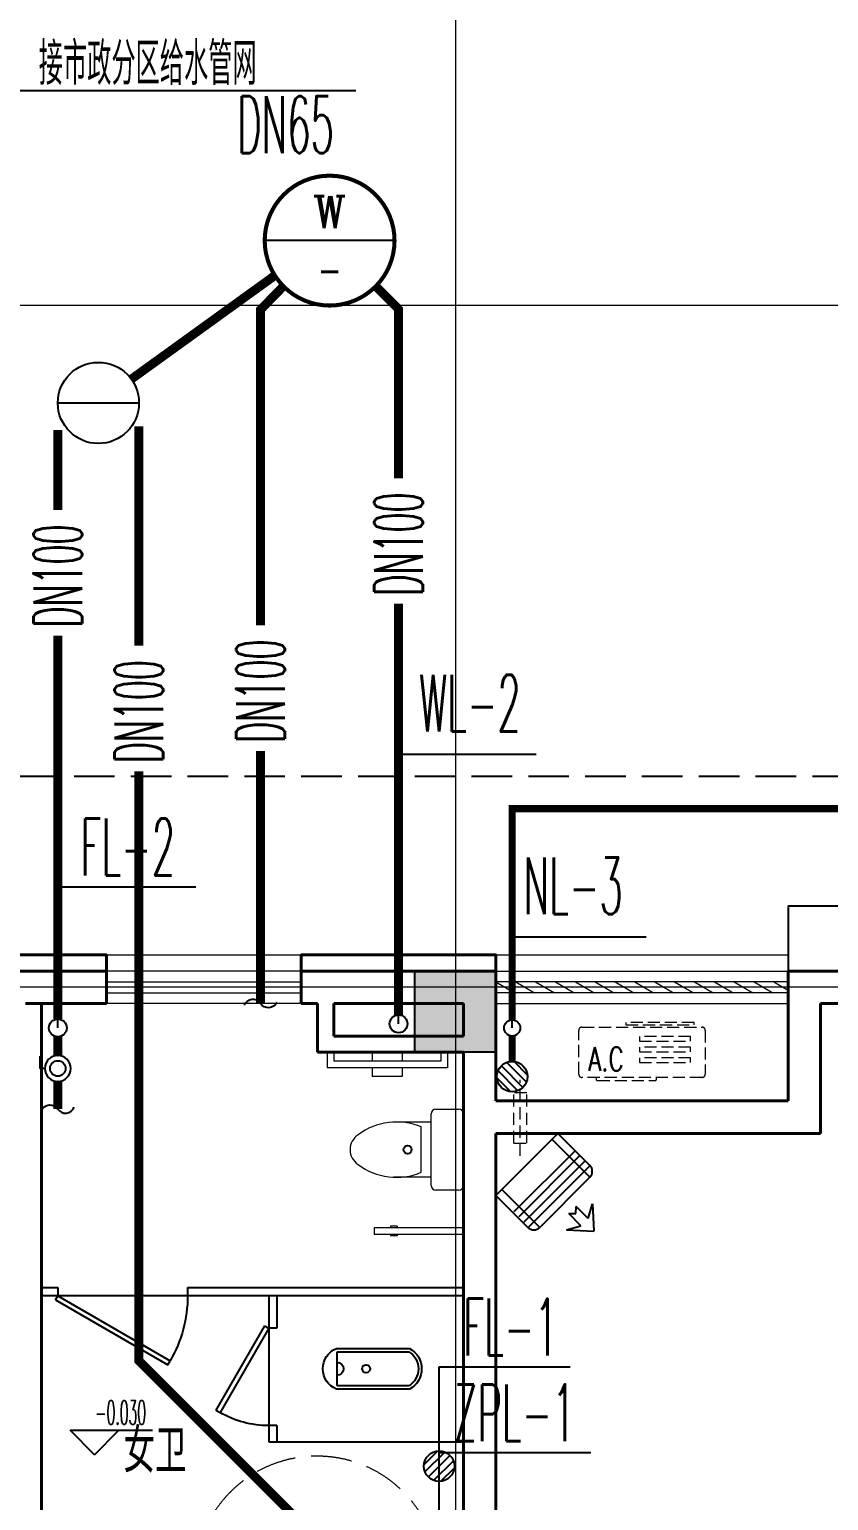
# Model space of a CAD drawing. Extents: x 1031190 to 1725648, y 733081 to 1571294.
# Drawn here: x 1329963 to 1334888, y 1145994 to 1155057 of the extents above; entities that cross this region are included whole.
import ezdxf
from ezdxf.enums import TextEntityAlignment as Align

# ---------------------------------------------------------------- set-up
doc = ezdxf.new("R2010")
doc.units = 0
doc.header["$LTSCALE"] = 1000
doc.header["$MEASUREMENT"] = 0
for name, pattern in [('__DASH', [0.35, 0.25, -0.1]), ('ACAD_ISO10W100', [18.5, 12, -3, 0.5, -3]), ('DASH', [0.35, 0.25, -0.1]), ('DOTE', [2.42, 2, -0.2, 0.02, -0.2]), ('HIDDEN', [0.375, 0.25, -0.125])]:
    doc.linetypes.add(name, pattern=pattern)
for name, color, linetype in [('A-AC', 8, 'Continuous'), ('DIM_ELEV', 3, 'Continuous'), ('DIM_不分区喷淋', 3, 'Continuous'), ('DIM_不分区给水', 3, 'Continuous'), ('DIM_凝结', 3, 'Continuous'), ('DIM_废水', 3, 'Continuous'), ('DIM_污水', 3, 'Continuous'), ('DIM_雨水', 3, 'Continuous'), ('EQUIP_地漏', 7, 'Continuous'), ('EQUIP_废水', 7, 'Continuous'), ('EQUIP_污水', 7, 'Continuous'), ('PIPE-凝结', 150, 'N'), ('PIPE-废水', 31, 'F'), ('PIPE-污水', 2, 'W'), ('PUB_TEXT', 4, 'Continuous'), ('S-COLU-HATCH', 30, 'Continuous'), ('S-COLU-LINE1', 6, 'Continuous'), ('TEXT_污水', 7, 'Continuous'), ('VALVE_废水', 7, 'Continuous'), ('VPIPE-凝结', 150, 'N'), ('VPIPE-废水', 31, 'F'), ('VPIPE-污水', 2, 'W'), ('WELL_污水', 2, 'Continuous'), ('卫生间', 6, 'Continuous'), ('平面线脚', 30, 'Continuous'), ('洁具', 200, 'Continuous')]:
    doc.layers.add(name, color=color, linetype=linetype)
for name, color, linetype, lineweight in [('DOTE', 19, 'DOTE', 9), ('LVTRY', 1, 'Continuous', 13), ('STAIR', 2, 'Continuous', 18), ('WALL', 9, 'Continuous', 40), ('WINDOW', 8, 'Continuous', 15), ('ZC', 6, 'Continuous', 40), ('平面-看线', 45, 'Continuous', 15), ('平面-空调室内机', 8, 'Continuous', 9), ('平面-空调预留孔', 8, 'Continuous', 15)]:
    doc.layers.add(name, color=color, linetype=linetype, lineweight=lineweight)
doc.styles.add('_TCH_DIM', font='SIMPLEX.shx', dxfattribs={"width": 0.6, "oblique": 10, "bigfont": 'hztxt.shx'})
doc.styles.add('_TWT_CIRCLE', font='COMPLEX', dxfattribs={"width": 1.1, "height": 3.5, "bigfont": 'HZTXT'})
doc.styles.add('_TWT_PIPEDN', font='SIMPLEX.shx', dxfattribs={"width": 0.6, "oblique": 10, "height": 3, "bigfont": 'HZTXT.shx'})
doc.styles.add('_TWT_SERIAL', font='simplex.shx', dxfattribs={"width": 0.6, "oblique": 10, "height": 3.5, "bigfont": 'aadri.shx'})
doc.styles.add('DIM_FONT', font='SIMPLEX.shx', dxfattribs={"width": 0.56})
doc.styles.get("Standard").update_dxf_attribs({"font": 'gbenor.shx', "bigfont": 'gbcbig.shx'})
doc.linetypes.add('F', pattern='A,3,-0.2,["F",Standard,S=0.25,R=0,X=-0.1,Y=-0.115],-0.2', length=3.4)
doc.linetypes.add('N', pattern='A,3,-0.2,["N",Standard,S=0.25,R=0,X=-0.1,Y=-0.115],-0.2', length=3.4)
doc.linetypes.add('W', pattern='A,3,-0.2,["W",Standard,S=0.25,R=0,X=-0.1,Y=-0.115],-0.2', length=3.4)

# ---------------------------------------------------------------- blocks, each defined once
blk = doc.blocks.new('$TWTSYS$00000190')
blk.add_line((0, 0.5, 0), (0, -0.5, 0))
blk.add_circle((0, 0, 0), 0.5)
blk = doc.blocks.new('cssd')
at = {"layer": '洁具', "color": 0}
for p, q in [((8184438.1, -430267.8), (8184957.7, -429967.8)), ((8184453.1, -430293.8), (8184972.7, -429993.8)), ((8184957.7, -429967.8), (8184972.7, -429993.8)), ((8184253.1, -431493.8), (8184253.1, -430293.8)), ((8184253.1, -430293.8), (8185153.1, -430293.8)), ((8184438.1, -430267.8), (8184453.1, -430293.8)), ((8184453.1, -430343.8), (8184453.1, -430293.8)), ((8185053.1, -430343.8), (8185053.1, -430293.8)), ((8185153.1, -430293.8), (8185153.1, -431493.8)), ((8184253.1, -430343.8), (8184453.1, -430343.8)), ((8185053.1, -430343.8), (8185153.1, -430343.8)), ((8184578.1, -430710.4), (8184578.1, -431161.7)), ((8184808.1, -430714.7), (8184598.1, -430714.7)), ((8184598.1, -430714.7), (8184598.1, -431156.4)), ((8184808.1, -431156.4), (8184808.1, -430714.7)), ((8184828.1, -431161.7), (8184828.1, -430710.4)), ((8184253.1, -431493.8), (8185153.1, -431493.8))]:
    blk.add_line(p, q, dxfattribs=at)
for centre, radius, start, end in [((8184453.1, -430293.8), 600, 0, 30), ((8184703.1, -430761.8), 135.2, 22.35514, 157.64486), ((8184703.1, -430714.7), 40, 180, 0), ((8184703.1, -431093.8), 142.3, 208.51046, 331.48954), ((8184703.1, -431093.8), 122.3, 210.80777, 329.19223)]:
    blk.add_arc(centre, radius, start, end, dxfattribs=at)
blk = doc.blocks.new('A$C752800CC')
at = {"layer": 'LVTRY', "color": 0}
for p, q in [((380, 0.5), (820, 0.5)), ((1081.7, 0.5), (1081.7, -549.5)), ((1121.7, 0.5), (1121.7, -549.5)), ((350, -169.5), (350, -29.5)), ((850, -29.5), (850, -169.5)), ((0, -99.5), (95, -99.5)), ((0, -139.5), (55, -139.5)), ((55, -139.5), (55, -799.5)), ((95, -99.5), (95, -839.5)), ((820, -199.5), (380, -199.5)), ((430.3, -199.9), (430.3, -429.9)), ((739.7, -259.9), (460.3, -259.9)), ((769.7, -199.9), (769.7, -429.9)), ((0, -377), (55, -377)), ((95, -377), (150, -377)), ((150, -377), (150, -562)), ((1071.7, -409.5), (1081.7, -409.5)), ((1071.7, -409.5), (1071.7, -449.5)), ((1071.7, -449.5), (1081.7, -449.5)), ((1121.7, -409.5), (1131.7, -409.5)), ((1121.7, -449.5), (1131.7, -449.5)), ((1131.7, -409.5), (1131.7, -449.5)), ((0, -562), (55, -562)), ((95, -562), (150, -562)), ((1081.7, -549.5), (1121.7, -549.5)), ((0, -799.5), (55, -799.5)), ((0, -839.5), (95, -839.5))]:
    blk.add_line(p, q, dxfattribs=at)
for centre, radius, start, end in [((380, -29.5), 30, 90, 180), ((820, -29.5), 30, 0, 90), ((380, -169.5), 30, 180, 270), ((820, -169.5), 30, 270, 0), ((827.4, -412.3), 397.5, 157.45048, 216.63815), ((372.6, -412.3), 397.5, 323.36186, 22.54953), ((600, -589.1), 109.8, 213.45086, 326.54914)]:
    blk.add_arc(centre, radius, start, end, dxfattribs=at)
at = {"layer": 'LVTRY', "color": 0, "style": 'DIM_FONT', "text_generation_flag": 4, "width": 0.8, "flags": 9}
for tag in ['XSIZE', 'YSIZE']:
    blk.add_attdef(tag, (600, 0), '', height=0.5, rotation=180, dxfattribs=at)
blk = doc.blocks.new('FGFGFNBFNB')
at = {"layer": '洁具', "color": 0}
for p, q in [((1179497.1, 1092193.6), (1177797.1, 1092193.6)), ((1179497.1, 1092193.6), (1179497.1, 1092143.6)), ((1180297.1, 1092193.6), (1180297.1, 1092143.6)), ((1180397.1, 1092193.6), (1180297.1, 1092193.6)), ((1177797.1, 1092143.6), (1180397.1, 1092143.6)), ((1180297.1, 1092143.6), (1179604.2, 1091743.6)), ((1180312.1, 1092117.6), (1179619.2, 1091717.6)), ((1180312.1, 1092117.6), (1180297.1, 1092143.6)), ((1179619.2, 1091717.6), (1179604.2, 1091743.6))]:
    blk.add_line(p, q, dxfattribs=at)
blk.add_arc((1180297.1, 1092143.6), 800, 180, 210, dxfattribs=at)
at = {"color": 8, "ltscale": 0.5, "xscale": -1, "rotation": 90}
blk.add_blockref('A$C752800CC', (1177797.1, 1093643.6), dxfattribs=at)
blk = doc.blocks.new('QER5Y5WE3')
for p, q in [((-194.3, 187.5), (-0.7, 388)), ((71.8, 389.3), (-156.2, 153.1)), ((388.7, 13.9), (0.2, 388.9)), ((71.8, 389.3), (386.5, 85.6)), ((236.3, 408), (404.5, 419)), ((326.2, 383.4), (236.3, 408)), ((326.2, 383.4), (253.2, 307.7)), ((399.4, 250.6), (404.5, 419)), ((292.4, -73.2), (-89.8, 295.7)), ((321.4, -42.6), (-60.6, 326)), ((359.7, -16.6), (-29.1, 358.7)), ((296.7, 307.4), (253.2, 307.7)), ((298.5, 263.9), (296.7, 307.4)), ((371.5, 339.5), (298.5, 263.9)), ((399.4, 250.6), (371.5, 339.5)), ((194.3, -187.5), (-194.3, 187.5)), ((386.5, 85.6), (158.6, -150.6)), ((387.8, 13), (194.3, -187.5))]:
    blk.add_line(p, q)
for centre, start, end in [((36.2, 352.4), 46.01539, 136.01539), ((350.9, 48.7), 316.01539, 46.01539)]:
    blk.add_arc(centre, 51.3, start, end)
blk = doc.blocks.new('gsergvr')
at = {"layer": '平面-空调预留孔', "linetype": 'DASH', "ltscale": 0.3}
for p, q in [((34075.4, 17176.2), (34075.4, 17166.2)), ((34085.4, 17156.2), (34438.2, 17156.2)), ((34448.2, 17166.2), (34448.2, 17176.2))]:
    blk.add_line(p, q, dxfattribs=at)
for points in [[(34679.3, 17515.3), (34259.5, 17515.3), (34259.5, 17500.2), (34679.3, 17500.2)], [(34658.2, 17427.7), (34342.6, 17427.7), (34342.6, 17398.8), (34658.2, 17398.8)], [(34658.2, 17361.9), (34342.6, 17361.9), (34342.6, 17333), (34658.2, 17333)], [(34658.2, 17296.1), (34342.6, 17296.1), (34342.6, 17267.2), (34658.2, 17267.2)]]:
    blk.add_lwpolyline(points, close=True, dxfattribs=at)
blk.add_lwpolyline([(34728.6, 17176.2), (33988.6, 17176.2, -0.414214), (33968.6, 17196.2), (33968.6, 17466.2, -0.414214), (33988.6, 17486.2), (34728.6, 17486.2, -0.414214), (34748.6, 17466.2), (34748.6, 17196.2, -0.414214)], format="xyb", close=True, dxfattribs=at)
for centre, start, end in [((34085.4, 17166.2), 180, 270), ((34438.2, 17166.2), 270, 0)]:
    blk.add_arc(centre, 10, start, end, dxfattribs=at)
at = {"layer": '平面-空调预留孔', "linetype": 'DASH', "ltscale": 0.3, "style": '_TCH_DIM', "width": 0.705882}
blk.add_text('A.C', height=146.88, dxfattribs=at).set_placement((34027.9, 17215.8))
blk = doc.blocks.new('dongkong')
at = {"layer": '平面-空调预留孔', "linetype": 'HIDDEN', "ltscale": 0.3}
for p, q in [((-603796, 210899.9), (-603796, 210431.5)), ((-603836, 210821), (-603836, 210510.8)), ((-603836, 210821), (-603756, 210821)), ((-603756, 210821), (-603756, 210510.8))]:
    blk.add_line(p, q, dxfattribs=at)
blk.add_lwpolyline([(-603756, 210510.8), (-603836, 210510.8)], dxfattribs=at)
blk = doc.blocks.new('rewerwer')
at = {"layer": 'S-COLU-HATCH'}
h = blk.add_hatch(color=8, dxfattribs=at)
h.dxf.hatch_style = 1
h.paths.add_polyline_path([(1332337.7, 1149256.1), (1332837.7, 1149256.1), (1332837.7, 1148756.1), (1332337.7, 1148756.1)])
at = {"layer": 'S-COLU-LINE1', "color": 8}
blk.add_lwpolyline([(1332337.7, 1149256.1), (1332837.7, 1149256.1), (1332837.7, 1148756.1), (1332337.7, 1148756.1)], close=True, dxfattribs=at)
blk = doc.blocks.new('$TwtSys$00000132')
at = {"elevation": 0}
blk.add_lwpolyline([(6.9, -100.6, -0.575183), (0.2, 0, 0.604745), (-10.9, 100.6, 16.924828)], format="xyb", dxfattribs=at)
blk = doc.blocks.new('$VALVE$00000524')
for p in [(75.1, 110.7), (0, 80)]:
    blk.add_line(p, (0, 110.7))
blk.add_lwpolyline([(-80, 0, 1), (80, 0, 1), (-80, 0, 0.376185)], format="xyb")
blk.add_circle((0, 0), 48)
for p in [(-80, 0), (80, 0)]:
    blk.add_point(p)
blk = doc.blocks.new('$TwtSys$00000141')
for p, q in [((-94.2, 7.7), (-10.1, 91.8)), ((-94.2, 7.7), (-10.1, 91.8)), ((-87.2, -35.1), (35.1, 87.2)), ((-87.2, -35.1), (35.1, 87.2)), ((-66.5, -66.5), (66.5, 66.5)), ((-66.5, -66.5), (66.5, 66.5)), ((-32.4, -87.1), (87.6, 32.9)), ((-32.4, -87.1), (87.6, 32.9)), ((11.4, -92.3), (92.3, -11.4)), ((11.4, -92.3), (92.3, -11.4))]:
    blk.add_line(p, q)
blk.add_circle((0, 0), 94)
blk.add_circle((0, 0), 94)
blk = doc.blocks.new('$TwtSys$00000147')
blk.add_circle((0, 0, 0), 25)
blk = doc.blocks.new('$WINLIB2D$00000001')
at = {"color": 0}
for points in [[(-0.5, 0.5), (-0.5, -0.5)], [(-0.5, 0.5), (0.5, 0.5)], [(0.5, -0.5), (0.5, 0.5)], [(0.5, 0.1667), (-0.5, 0.1667)], [(0.5, -0.1667), (-0.5, -0.1667)], [(-0.5, -0.5), (0.5, -0.5)]]:
    blk.add_lwpolyline(points, dxfattribs=at)
blk = doc.blocks.new('$WINLIB2D$00000039')
at = {"color": 0}
for points in [[(-0.5, 0.5), (-0.5, -0.5)], [(0.5, 0.5), (-0.5, 0.5)], [(0.5, -0.5), (0.5, 0.5)], [(-0.5, 0.1667), (0.5, 0.1667)], [(-0.3839, -0.1667), (-0.448, 0.1667)], [(-0.3159, -0.1667), (-0.38, 0.1667)], [(-0.2479, -0.1667), (-0.312, 0.1667)], [(-0.1799, -0.1667), (-0.244, 0.1667)], [(-0.1119, -0.1667), (-0.176, 0.1667)], [(-0.0439, -0.1667), (-0.108, 0.1667)], [(0.0241, -0.1667), (-0.04, 0.1667)], [(0.0921, -0.1667), (0.028, 0.1667)], [(0.16, -0.1667), (0.0959, 0.1667)], [(0.228, -0.1667), (0.1639, 0.1667)], [(0.296, -0.1667), (0.2319, 0.1667)], [(0.364, -0.1667), (0.2999, 0.1667)], [(0.432, -0.1667), (0.3679, 0.1667)], [(0.5, -0.1667), (0.4359, 0.1667)], [(-0.4519, -0.1667), (-0.5, 0.0836)], [(-0.5, -0.1667), (0.5, -0.1667)], [(0.5, -0.5), (-0.5, -0.5)]]:
    blk.add_lwpolyline(points, dxfattribs=at)

msp = doc.modelspace()

# ---------------------------------------------------------------- hatches: boundary and pattern name
at = {"layer": 'PIPE-凝结'}
for points in [[(1332937.7, 1150256.1), (1332915.2, 1150256.1), (1332915.2, 1150278.6)], [(1332937.7, 1150256.1), (1332937.7, 1150278.6), (1332915.2, 1150278.6)], [(1332937.7, 1150256.1), (1332915.2, 1150256.1), (1332915.2, 1150278.6)], [(1332937.7, 1150256.1), (1332937.7, 1150278.6), (1332915.2, 1150278.6)]]:
    msp.add_hatch(color=256, dxfattribs=at).paths.add_polyline_path(points)
at = {"layer": 'PIPE-废水'}
for points in [[(1330637.7, 1146856.1), (1330618.2, 1146836.7), (1330610.2, 1146844.8)], [(1330637.7, 1146856.1), (1330610.2, 1146856.1), (1330610.2, 1146844.8)], [(1330637.7, 1146856.1), (1330618.2, 1146836.7), (1330610.2, 1146844.8)], [(1330637.7, 1146856.1), (1330610.2, 1146856.1), (1330610.2, 1146844.8)]]:
    msp.add_hatch(color=256, dxfattribs=at).paths.add_polyline_path(points)
at = {"layer": 'PIPE-污水'}
for points in [[(1331386.8, 1153330.2), (1331367.1, 1153349.4), (1331359.3, 1153341.4)], [(1331386.8, 1153330.2), (1331367.1, 1153349.4), (1331359.3, 1153341.4)], [(1331386.8, 1153330.2), (1331359.3, 1153330.2), (1331359.3, 1153341.4)], [(1331386.8, 1153330.2), (1331359.3, 1153330.2), (1331359.3, 1153341.4)], [(1332237.7, 1153333.3), (1332257.3, 1153352.6), (1332265.2, 1153344.6)], [(1332237.7, 1153333.3), (1332257.3, 1153352.6), (1332265.2, 1153344.6)], [(1332237.7, 1153333.3), (1332265.2, 1153333.3), (1332265.2, 1153344.6)], [(1332237.7, 1153333.3), (1332265.2, 1153333.3), (1332265.2, 1153344.6)]]:
    msp.add_hatch(color=256, dxfattribs=at).paths.add_polyline_path(points)

# ---------------------------------------------------------------- linework, layer by layer
at = {"layer": 'DIM_ELEV', "color": 8}
for p, q in [((1330363.3, 1146277), (1330213.3, 1146427)), ((1330213.3, 1146427), (1330720.4, 1146427)), ((1330363.3, 1146277), (1330213.3, 1146427)), ((1330213.3, 1146427), (1330720.4, 1146427)), ((1330363.3, 1146277), (1330513.3, 1146427)), ((1330363.3, 1146277), (1330513.3, 1146427))]:
    msp.add_line(p, q, dxfattribs=at)
at = {"layer": 'DIM_不分区喷淋'}
for p, q in [((1332487.7, 1144806.1), (1332487.7, 1146289.6)), ((1332487.7, 1146289.6), (1333423.1, 1146289.6)), ((1332487.7, 1144806.1), (1332487.7, 1146289.6)), ((1332487.7, 1146289.6), (1333423.1, 1146289.6))]:
    msp.add_line(p, q, dxfattribs=at)
at = {"layer": 'DIM_不分区给水'}
msp.add_line((1329778.1, 1154680.1), (1331973.8, 1154680.1), dxfattribs=at)
msp.add_line((1329778.1, 1154680.1), (1331973.8, 1154680.1), dxfattribs=at)
at = {"layer": 'DIM_凝结'}
for p, q in [((1332937.7, 1148906.1), (1332937.7, 1149466.6)), ((1332937.7, 1149466.6), (1333763.1, 1149466.6)), ((1332937.7, 1148906.1), (1332937.7, 1149466.6)), ((1332937.7, 1149466.6), (1333763.1, 1149466.6))]:
    msp.add_line(p, q, dxfattribs=at)
at = {"layer": 'DIM_废水'}
for p, q in [((1330137.7, 1148906.1), (1330137.7, 1149775.6)), ((1330137.7, 1149775.6), (1330988.9, 1149775.6)), ((1330137.7, 1148906.1), (1330137.7, 1149775.6)), ((1330137.7, 1149775.6), (1330988.9, 1149775.6)), ((1332487.7, 1145006.1), (1332487.7, 1146818.2)), ((1332487.7, 1146818.2), (1333296.1, 1146818.2)), ((1332487.7, 1145006.1), (1332487.7, 1146818.2)), ((1332487.7, 1146818.2), (1333296.1, 1146818.2))]:
    msp.add_line(p, q, dxfattribs=at)
at = {"layer": 'DIM_污水'}
for p, q in [((1332237.7, 1148931.1), (1332237.7, 1150591.8)), ((1332237.7, 1150591.8), (1333084.6, 1150591.8)), ((1332237.7, 1148931.1), (1332237.7, 1150591.8)), ((1332237.7, 1150591.8), (1333084.6, 1150591.8))]:
    msp.add_line(p, q, dxfattribs=at)
at = {"layer": 'DIM_雨水'}
msp.add_line((1332212.7, 1153756.1), (1331412.7, 1153756.1), dxfattribs=at)
msp.add_line((1332212.7, 1153756.1), (1331412.7, 1153756.1), dxfattribs=at)
at = {"layer": 'DIM_雨水', "const_width": 25}
msp.add_lwpolyline([(1332212.7, 1153756.1, 1), (1331412.7, 1153756.1, 1)], format="xyb", close=True, dxfattribs=at)
msp.add_lwpolyline([(1332212.7, 1153756.1, 1), (1331412.7, 1153756.1, 1)], format="xyb", close=True, dxfattribs=at)
at = {"layer": 'DOTE', "linetype": 'ACAD_ISO10W100', "ltscale": 100}
for p, q in [((1332587.7, 1157556.1), (1332587.7, 1132856.1)), ((1332587.7, 1157556.1), (1332587.7, 1132856.1)), ((1368787.7, 1153356.1), (1291011.4, 1153356.1)), ((1368787.7, 1153356.1), (1291011.4, 1153356.1)), ((1368787.7, 1149156.1), (1327187.7, 1149156.1)), ((1368787.7, 1149156.1), (1327187.7, 1149156.1))]:
    msp.add_line(p, q, dxfattribs=at)
at = {"layer": 'PIPE-凝结', "const_width": 45}
for points in [[(1332937.7, 1148956.1), (1332937.7, 1150256.1)], [(1332937.7, 1150256.1), (1336632, 1150256.1)], [(1332937.7, 1148956.1), (1332937.7, 1150256.1)], [(1332937.7, 1150256.1), (1336632, 1150256.1)], [(1332937.7, 1148700.1), (1332937.7, 1148856.1)], [(1332937.7, 1148700.1), (1332937.7, 1148856.1)]]:
    msp.add_lwpolyline(points, dxfattribs=at)
at = {"layer": 'PIPE-废水', "const_width": 55}
for points in [[(1330137.7, 1152095.9), (1330137.7, 1152590.3)], [(1330137.7, 1152095.9), (1330137.7, 1152590.3)], [(1330637.7, 1151260.5), (1330637.7, 1152612.4)], [(1330637.7, 1151260.5), (1330637.7, 1152612.4)], [(1330137.7, 1148961.1), (1330137.7, 1151322.2)], [(1330137.7, 1148961.1), (1330137.7, 1151322.2)], [(1330637.7, 1146856.1), (1330637.7, 1150486.8)], [(1330637.7, 1146856.1), (1330637.7, 1150486.8)], [(1330137.7, 1148851.1), (1330137.7, 1148736.1)], [(1330137.7, 1148851.1), (1330137.7, 1148736.1)], [(1330137.7, 1148576.1), (1330137.7, 1148406.1)], [(1330137.7, 1148576.1), (1330137.7, 1148406.1)], [(1332448.8, 1145045), (1330637.7, 1146856.1)], [(1332448.8, 1145045), (1330637.7, 1146856.1)]]:
    msp.add_lwpolyline(points, dxfattribs=at)
at = {"layer": 'PIPE-污水', "const_width": 55}
for points in [[(1330590.4, 1152902.4), (1331475.4, 1153541.1)], [(1330590.4, 1152902.4), (1331475.4, 1153541.1)], [(1331527.9, 1153475.3), (1331386.8, 1153330.2)], [(1331527.9, 1153475.3), (1331386.8, 1153330.2)], [(1332097.5, 1153475.3), (1332237.7, 1153333.3)], [(1332097.5, 1153475.3), (1332237.7, 1153333.3)], [(1331386.8, 1151386.2), (1331386.8, 1153330.2)], [(1331386.8, 1151386.2), (1331386.8, 1153330.2)], [(1332237.7, 1152292.3), (1332237.7, 1153333.3)], [(1332237.7, 1152292.3), (1332237.7, 1153333.3)], [(1332237.7, 1148986.1), (1332237.7, 1151518.6)], [(1332237.7, 1148986.1), (1332237.7, 1151518.6)], [(1331386.8, 1149056.1), (1331386.8, 1150612.5)], [(1331386.8, 1149056.1), (1331386.8, 1150612.5)]]:
    msp.add_lwpolyline(points, dxfattribs=at)
at = {"layer": 'STAIR', "color": 8, "linetype": '__DASH'}
msp.add_circle((1331734.4, 1145519.7), 750, dxfattribs=at)
msp.add_circle((1331734.4, 1145519.7), 750, dxfattribs=at)
at = {"layer": 'VPIPE-凝结'}
msp.add_circle((1332937.7, 1148906.1), 50, dxfattribs=at)
msp.add_circle((1332937.7, 1148906.1), 50, dxfattribs=at)
at = {"layer": 'VPIPE-废水'}
msp.add_circle((1330137.7, 1148906.1), 55, dxfattribs=at)
msp.add_circle((1330137.7, 1148906.1), 55, dxfattribs=at)
at = {"layer": 'VPIPE-污水'}
msp.add_circle((1332237.7, 1148931.1), 55, dxfattribs=at)
msp.add_circle((1332237.7, 1148931.1), 55, dxfattribs=at)
at = {"layer": 'WALL', "color": 8}
for p, q in [((1330037.7, 1149256.1), (1329537.2, 1149256.1)), ((1330037.7, 1149256.1), (1329537.2, 1149256.1)), ((1330437.7, 1149256.1), (1330037.7, 1149256.1)), ((1330437.7, 1149256.1), (1330037.7, 1149256.1)), ((1330437.7, 1149056.1), (1330437.7, 1149256.1)), ((1330437.7, 1149056.1), (1330437.7, 1149256.1)), ((1331838.1, 1149256.1), (1331637.7, 1149256.1)), ((1331637.7, 1149256.1), (1331637.7, 1149056.1)), ((1331838.1, 1149256.1), (1331637.7, 1149256.1)), ((1331637.7, 1149256.1), (1331637.7, 1149056.1)), ((1332737.7, 1149256.1), (1331838.1, 1149256.1)), ((1332737.7, 1149256.1), (1331838.1, 1149256.1)), ((1332837.7, 1149256.1), (1332737.7, 1149256.1)), ((1332837.7, 1149256.1), (1332737.7, 1149256.1)), ((1332837.7, 1149056.1), (1332837.7, 1149256.1)), ((1332837.7, 1149056.1), (1332837.7, 1149256.1)), ((1334737.7, 1149256.1), (1334637.7, 1149256.1)), ((1334637.7, 1149256.1), (1334637.7, 1149056.1)), ((1334737.7, 1149256.1), (1334637.7, 1149256.1)), ((1334637.7, 1149256.1), (1334637.7, 1149056.1)), ((1335837.7, 1149256.1), (1334737.7, 1149256.1)), ((1335837.7, 1149256.1), (1334737.7, 1149256.1)), ((1330037.7, 1144656.1), (1330037.7, 1149056.1)), ((1330037.7, 1149056.1), (1330437.7, 1149056.1)), ((1330037.7, 1144656.1), (1330037.7, 1149056.1)), ((1330037.7, 1149056.1), (1330437.7, 1149056.1)), ((1331637.7, 1149056.1), (1331738.1, 1149056.1)), ((1331637.7, 1149056.1), (1331738.1, 1149056.1)), ((1331738.1, 1149056.1), (1331738.1, 1148756.1)), ((1331738.1, 1149056.1), (1331738.1, 1148756.1)), ((1331838.1, 1149056.1), (1331838.1, 1148856.1)), ((1332637.7, 1149056.1), (1331838.1, 1149056.1)), ((1331838.1, 1149056.1), (1331838.1, 1148856.1)), ((1332637.7, 1149056.1), (1331838.1, 1149056.1)), ((1332637.7, 1148856.1), (1332637.7, 1149056.1)), ((1332637.7, 1148856.1), (1332637.7, 1149056.1)), ((1332837.7, 1148856.1), (1332837.7, 1149056.1)), ((1332837.7, 1148856.1), (1332837.7, 1149056.1)), ((1334637.7, 1148456.1), (1334637.7, 1149056.1)), ((1334637.7, 1148456.1), (1334637.7, 1149056.1)), ((1334837.7, 1149056.1), (1335837.7, 1149056.1)), ((1334837.7, 1148256.1), (1334837.7, 1149056.1)), ((1334837.7, 1149056.1), (1335837.7, 1149056.1)), ((1334837.7, 1148256.1), (1334837.7, 1149056.1)), ((1331838.1, 1148856.1), (1332637.7, 1148856.1)), ((1331838.1, 1148856.1), (1332637.7, 1148856.1)), ((1332837.7, 1148456.1), (1332837.7, 1148856.1)), ((1332837.7, 1148456.1), (1332837.7, 1148856.1)), ((1331738.1, 1148756.1), (1332637.7, 1148756.1)), ((1331738.1, 1148756.1), (1332637.7, 1148756.1)), ((1332637.7, 1148356.1), (1332637.7, 1148756.1)), ((1332637.7, 1148356.1), (1332637.7, 1148756.1)), ((1332837.7, 1148456.1), (1334637.7, 1148456.1)), ((1332837.7, 1148456.1), (1334637.7, 1148456.1)), ((1332637.7, 1144656.1), (1332637.7, 1148356.1)), ((1332637.7, 1144656.1), (1332637.7, 1148356.1)), ((1332837.7, 1144656.1), (1332837.7, 1148256.1)), ((1332837.7, 1148256.1), (1334837.7, 1148256.1)), ((1332837.7, 1144656.1), (1332837.7, 1148256.1)), ((1332837.7, 1148256.1), (1334837.7, 1148256.1))]:
    msp.add_line(p, q, dxfattribs=at)
for points in [[(1330437.7, 1149256.1), (1330437.7, 1149356.1), (1329537.2, 1149356.1), (1329537.2, 1149256.1)], [(1330437.7, 1149256.1), (1330437.7, 1149356.1), (1329537.2, 1149356.1), (1329537.2, 1149256.1)], [(1332837.7, 1149256.1), (1332837.7, 1149356.1), (1331637.7, 1149356.1), (1331637.7, 1149256.1)], [(1332837.7, 1149256.1), (1332837.7, 1149356.1), (1331637.7, 1149356.1), (1331637.7, 1149256.1)]]:
    msp.add_lwpolyline(points, dxfattribs=at)
at = {"layer": 'ZC'}
msp.add_line((1330037.7, 1149056.1), (1329937.7, 1149056.1), dxfattribs=at)
msp.add_line((1330037.7, 1149056.1), (1329937.7, 1149056.1), dxfattribs=at)
at = {"layer": '卫生间', "color": 8, "linetype": 'DASH'}
msp.add_lwpolyline([(1327287.7, 1154656.1), (1328487.7, 1154656.1), (1328487.7, 1150456.1), (1335837.7, 1150457.1)], dxfattribs=at)
msp.add_lwpolyline([(1327287.7, 1154656.1), (1328487.7, 1154656.1), (1328487.7, 1150456.1), (1335837.7, 1150457.1)], dxfattribs=at)
at = {"layer": '平面-看线', "color": 8}
for points in [[(1330437.7, 1149356.1), (1331637.7, 1149356.1)], [(1330437.7, 1149356.1), (1331637.7, 1149356.1)], [(1332837.7, 1149356.1), (1334637.7, 1149356.1)], [(1332837.7, 1149356.1), (1334637.7, 1149356.1)]]:
    msp.add_lwpolyline(points, dxfattribs=at)
at = {"layer": '平面线脚', "color": 8}
msp.add_lwpolyline([(1335837.7, 1149256.1), (1335837.8, 1149656.1), (1334637.8, 1149656.1), (1334637.7, 1149256.1)], dxfattribs=at)
msp.add_lwpolyline([(1335837.7, 1149256.1), (1335837.8, 1149656.1), (1334637.8, 1149656.1), (1334637.7, 1149256.1)], dxfattribs=at)

# ---------------------------------------------------------------- block references
at = {"color": 8, "xscale": -1}
msp.add_blockref('FGFGFNBFNB', (2510434.8, 55112.5), dxfattribs=at)
msp.add_blockref('FGFGFNBFNB', (2510434.8, 55112.5), dxfattribs=at)
at = {"layer": 'A-AC', "color": 8, "linetype": 'ByBlock', "rotation": 268.9846063388433}
msp.add_blockref('QER5Y5WE3', (1333028.6, 1148065.2), dxfattribs=at)
msp.add_blockref('QER5Y5WE3', (1333028.6, 1148065.2), dxfattribs=at)
at = {"layer": 'EQUIP_地漏', "rotation": 90}
msp.add_blockref('$TwtSys$00000141', (1332937.7, 1148606.1), dxfattribs=at)
msp.add_blockref('$TwtSys$00000141', (1332937.7, 1148606.1), dxfattribs=at)
at = {"layer": 'EQUIP_地漏'}
msp.add_blockref('$TwtSys$00000141', (1332487.7, 1146206.1), dxfattribs=at)
msp.add_blockref('$TwtSys$00000141', (1332487.7, 1146206.1), dxfattribs=at)
at = {"layer": 'EQUIP_废水', "rotation": 270}
msp.add_blockref('$TwtSys$00000132', (1330137.7, 1148406.1), dxfattribs=at)
msp.add_blockref('$TwtSys$00000132', (1330137.7, 1148406.1), dxfattribs=at)
at = {"layer": 'EQUIP_污水', "rotation": 90}
msp.add_blockref('$TwtSys$00000132', (1331386.8, 1149056.1), dxfattribs=at)
msp.add_blockref('$TwtSys$00000132', (1331386.8, 1149056.1), dxfattribs=at)
at = {"layer": 'EQUIP_污水'}
for p in [(1332293.2, 1148156.1), (1332293.2, 1148156.1), (1332037.7, 1146806.1), (1332037.7, 1146806.1)]:
    msp.add_blockref('$TwtSys$00000147', p, dxfattribs=at)
at = {"layer": 'S-COLU-LINE1', "color": 8}
msp.add_blockref('rewerwer', (0, 0), dxfattribs=at)
msp.add_blockref('rewerwer', (0, 0), dxfattribs=at)
at = {"layer": 'VALVE_废水', "xscale": -1, "yscale": -1, "rotation": 270}
msp.add_blockref('$VALVE$00000524', (1330137.7, 1148656.1), dxfattribs=at)
msp.add_blockref('$VALVE$00000524', (1330137.7, 1148656.1), dxfattribs=at)
at = {"layer": 'WELL_污水', "xscale": 500, "yscale": 500, "zscale": 500, "rotation": 90}
msp.add_blockref('$TWTSYS$00000190', (1330387.7, 1152756.1), dxfattribs=at)
msp.add_blockref('$TWTSYS$00000190', (1330387.7, 1152756.1), dxfattribs=at)
at = {"layer": 'WINDOW', "yscale": 200}
for name, p, xscale, zscale, rotation in [('$WINLIB2D$00000001', (1331037.7, 1149156.1), 1200, 1200, 180.0000000000074), ('$WINLIB2D$00000001', (1331037.7, 1149156.1), 1200, 1200, 180.0000000000074), ('$WINLIB2D$00000039', (1333737.7, 1149156.1), 1800, 1800, 180.00000000002), ('$WINLIB2D$00000039', (1333737.7, 1149156.1), 1800, 1800, 180.00000000002)]:
    msp.add_blockref(name, p, dxfattribs=dict(at, xscale=xscale, zscale=zscale, rotation=rotation))
at = {"layer": '平面-空调室内机', "color": 8, "ltscale": 0.3, "xscale": -1, "rotation": 180}
msp.add_blockref('dongkong', (1936783.7, 1359017), dxfattribs=at)
msp.add_blockref('dongkong', (1936783.7, 1359017), dxfattribs=at)
at = {"layer": '平面-空调预留孔', "color": 8}
msp.add_blockref('gsergvr', (1299379.1, 1131424.9), dxfattribs=at)
msp.add_blockref('gsergvr', (1299379.1, 1131424.9), dxfattribs=at)
at = {"layer": '洁具', "color": 8, "linetype": 'Continuous', "xscale": -1, "rotation": 90.00000000343613}
msp.add_blockref('cssd', (901143.9, 9331509.2), dxfattribs=at)
msp.add_blockref('cssd', (901143.9, 9331509.2), dxfattribs=at)

# ---------------------------------------------------------------- texts
at = {"layer": 'DIM_ELEV', "color": 8, "style": '_TCH_DIM', "width": 0.423529}
msp.add_text('-0.030', height=148.75, dxfattribs=at).set_placement((1330368.4, 1146462))
msp.add_text('-0.030', height=148.75, dxfattribs=at).set_placement((1330368.4, 1146462))
at = {"layer": 'DIM_不分区喷淋', "color": 7, "style": '_TWT_SERIAL', "width": 0.48}
msp.add_text('ZPL-1', height=350, dxfattribs=at).set_placement((1332579.3, 1146359.6))
msp.add_text('ZPL-1', height=350, dxfattribs=at).set_placement((1332579.3, 1146359.6))
at = {"layer": 'DIM_不分区给水', "color": 7, "style": '_TWT_SERIAL'}
for s, height, width, p in [('接市政分区给水管网', 261.81, 0.6, (1330020.2, 1154715.1)), ('接市政分区给水管网', 261.81, 0.6, (1330020.2, 1154715.1)), ('DN65', 350, 0.48, (1331242, 1154295.1)), ('DN65', 350, 0.48, (1331242, 1154295.1))]:
    msp.add_text(s, height=height, dxfattribs=dict(at, width=width)).set_placement(p)
at = {"layer": 'DIM_凝结', "color": 7, "style": '_TWT_SERIAL', "width": 0.48}
msp.add_text('NL-3', height=350, dxfattribs=at).set_placement((1333007.4, 1149606.6))
msp.add_text('NL-3', height=350, dxfattribs=at).set_placement((1333007.4, 1149606.6))
at = {"layer": 'DIM_废水', "color": 7, "style": '_TWT_SERIAL', "width": 0.48}
for s, p in [('FL-2', (1330276.9, 1149845.6)), ('FL-2', (1330276.9, 1149845.6)), ('FL-1', (1332636.4, 1146888.2)), ('FL-1', (1332636.4, 1146888.2))]:
    msp.add_text(s, height=350, dxfattribs=at).set_placement(p)
at = {"layer": 'DIM_污水', "color": 7, "style": '_TWT_SERIAL', "width": 0.48}
msp.add_text('WL-2', height=350, dxfattribs=at).set_placement((1332364.6, 1150731.8))
msp.add_text('WL-2', height=350, dxfattribs=at).set_placement((1332364.6, 1150731.8))
at = {"layer": 'DIM_雨水', "color": 7, "style": '_TWT_CIRCLE'}
msp.add_text('W', height=197, dxfattribs=at).set_placement((1331709.5, 1153831.9), (1331915.9, 1153831.9), align=Align.FIT)
msp.add_text('W', height=197, dxfattribs=at).set_placement((1331709.5, 1153831.9), (1331915.9, 1153831.9), align=Align.FIT)
at = {"layer": 'DIM_雨水', "color": 7, "style": '_TWT_CIRCLE', "width": 0.855556}
msp.add_text('-', height=207, dxfattribs=at).set_placement((1331736.8, 1153474.9), (1331888.6, 1153474.9), align=Align.FIT)
msp.add_text('-', height=207, dxfattribs=at).set_placement((1331736.8, 1153474.9), (1331888.6, 1153474.9), align=Align.FIT)
at = {"layer": 'PUB_TEXT', "color": 8}
msp.add_text('女卫', height=270.07, dxfattribs=at).set_placement((1330542.4, 1146165.3))
msp.add_text('女卫', height=270.07, dxfattribs=at).set_placement((1330542.4, 1146165.3))
at = {"layer": 'TEXT_污水', "style": '_TWT_PIPEDN', "width": 0.48}
for p in [(1332387.7, 1151568.6), (1332387.7, 1151568.6), (1330287.7, 1151372.2), (1330287.7, 1151372.2), (1331536.8, 1150662.5), (1331536.8, 1150662.5), (1330787.7, 1150536.8), (1330787.7, 1150536.8)]:
    msp.add_text('DN100', height=300, rotation=90, dxfattribs=at).set_placement(p)

doc.saveas('drawing.dxf')
